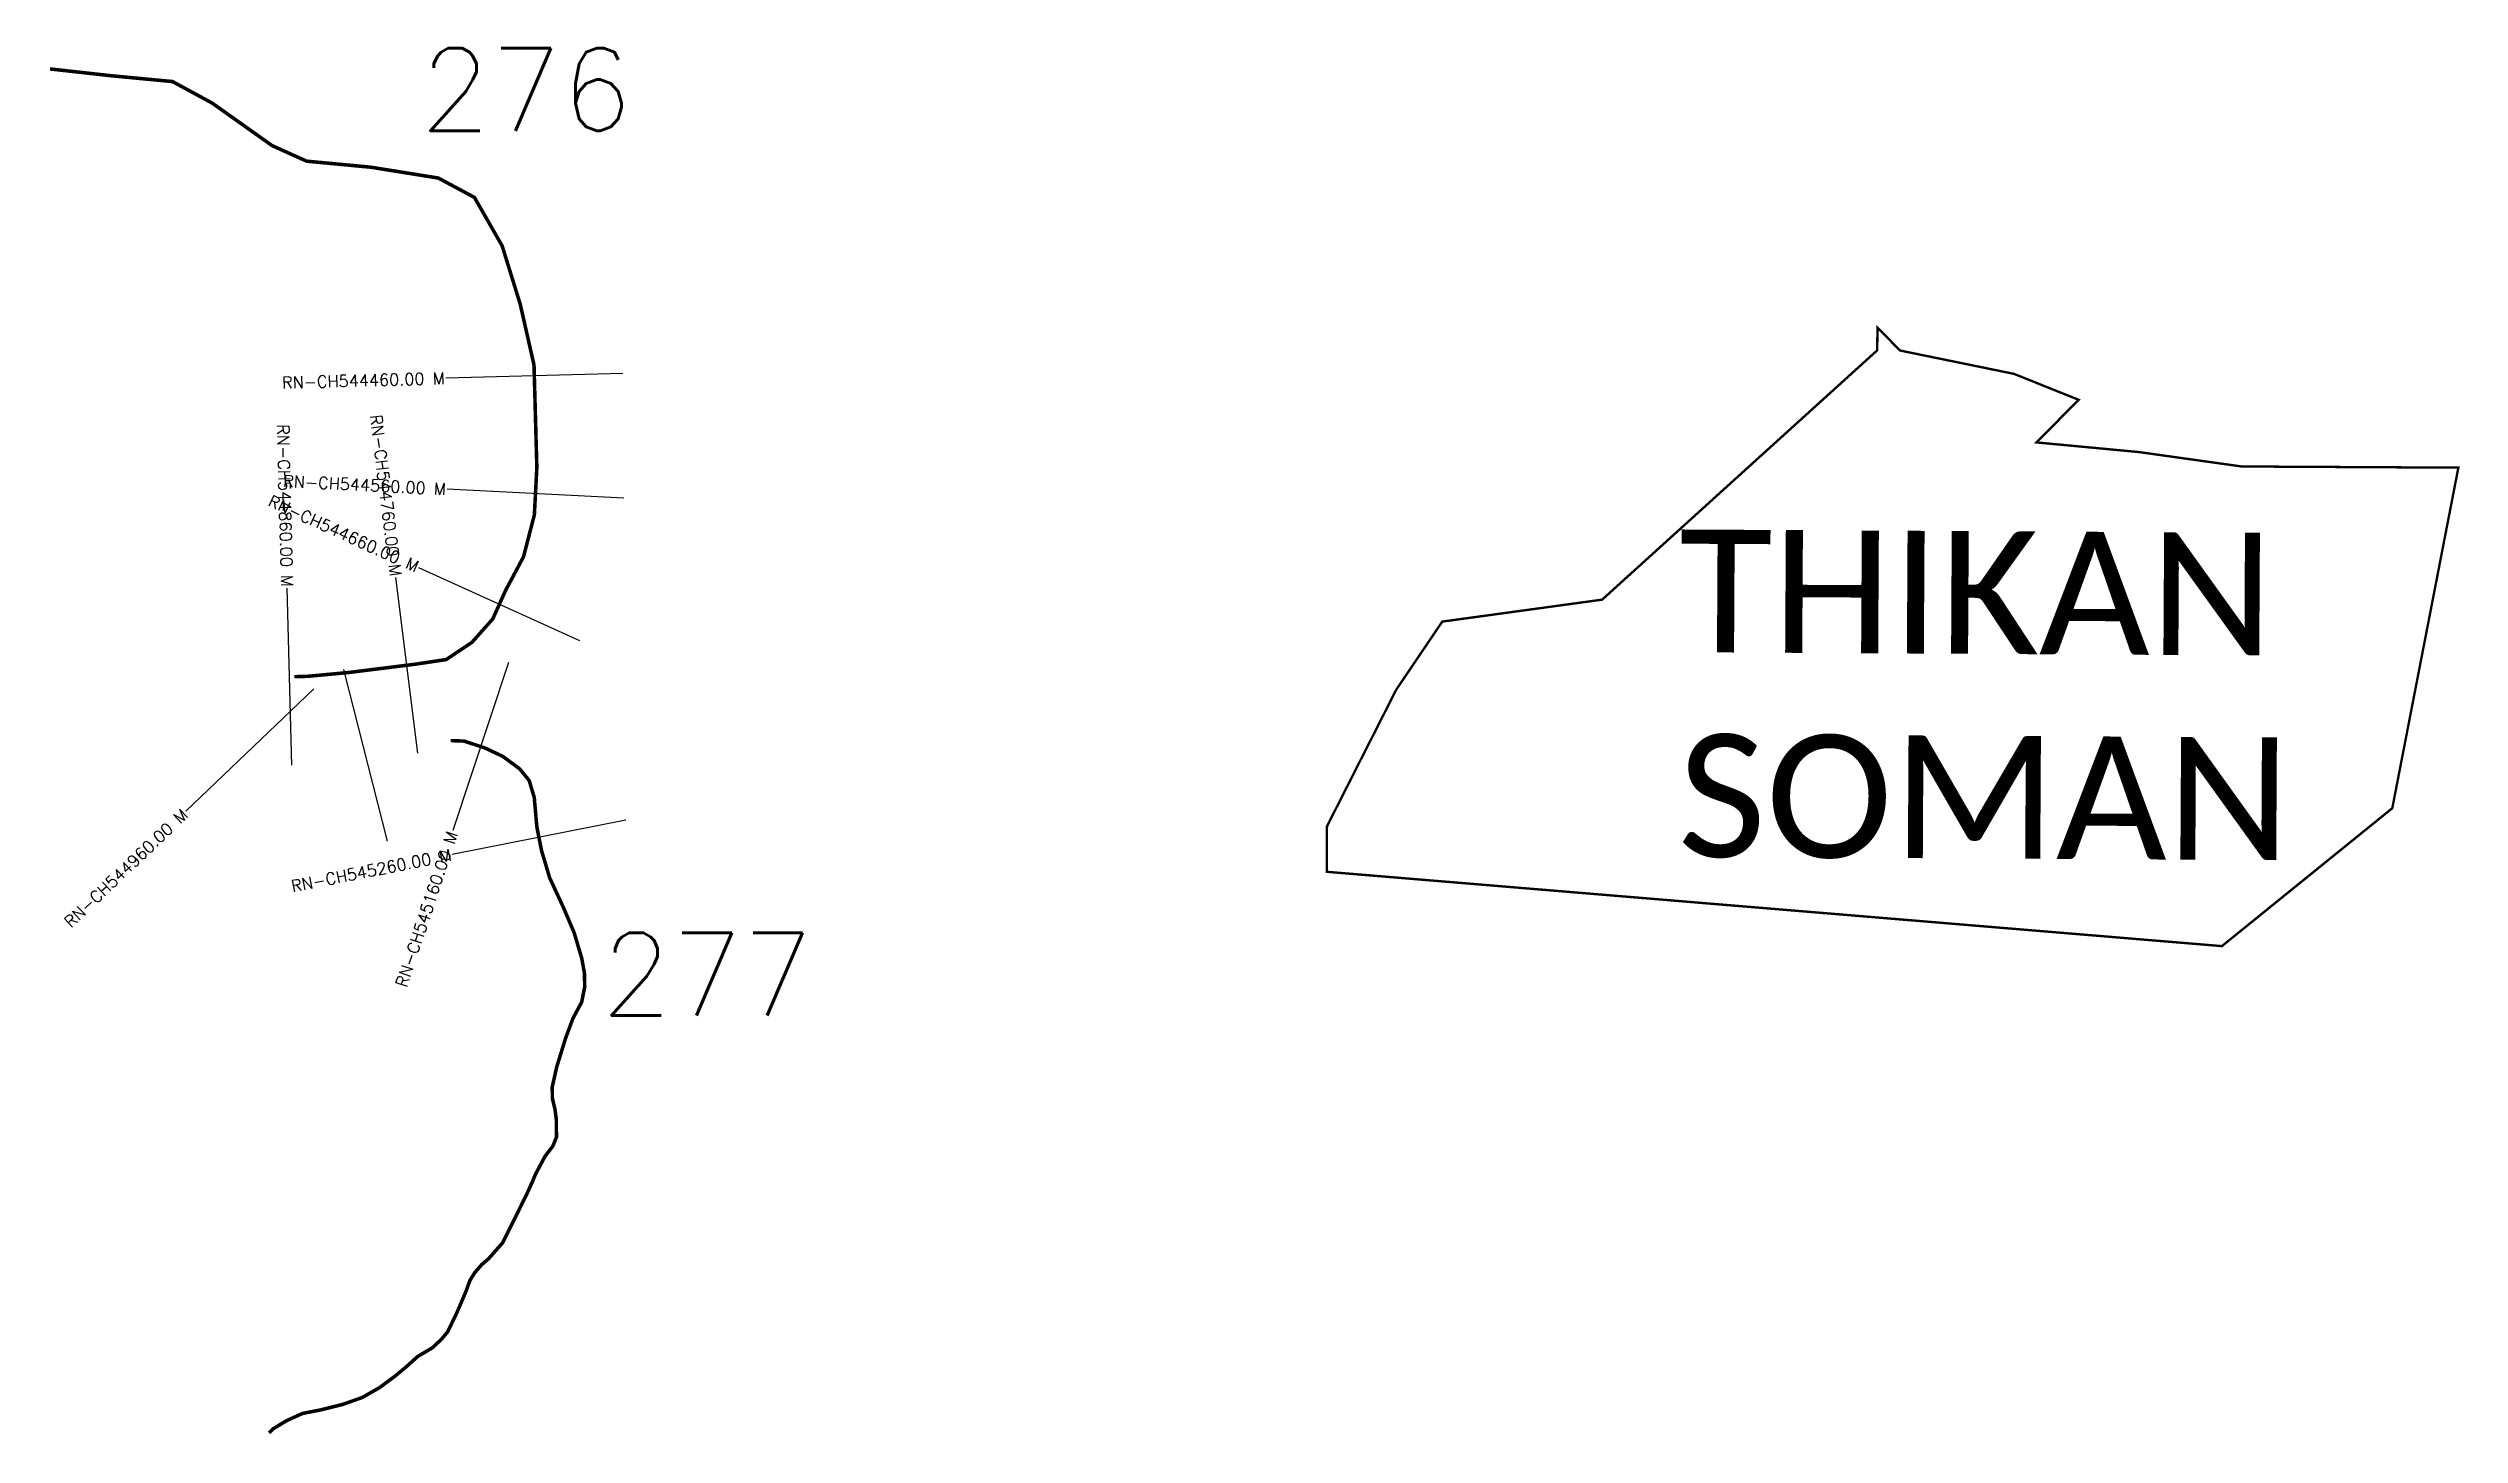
# Model space of a CAD drawing. Header units: metres. Extents: x 317737 to 319781, y 1863374 to 1864549.
import ezdxf
from ezdxf.enums import TextEntityAlignment as Align

# ---------------------------------------------------------------- set-up
doc = ezdxf.new("R2010")
doc.units = ezdxf.units.M
for name, color, linetype in [('CS', 134, 'Continuous'), ('CSMark', 6, 'Continuous'), ('NATURALLY PROTECTED', 3, 'Continuous'), ('VILLAGE NAME', 250, 'Continuous')]:
    doc.layers.add(name, color=color, linetype=linetype)
doc.styles.get("Standard").update_dxf_attribs({"font": 'simplex.shx'})

msp = doc.modelspace()

# ---------------------------------------------------------------- linework, layer by layer
at = {"color": 6, "const_width": 2, "flags": 128}
msp.add_lwpolyline([(319287.2, 1864312.6), (319306.4, 1864293.1), (319403, 1864273.3), (319457.8, 1864251.3), (319422, 1864215.2), (319509, 1864207), (319595.9, 1864194.8), (319779.6, 1864193.8), (319723.6, 1863905.1), (319579.2, 1863788.2), (318820.5, 1863851.2), (318820.7, 1863889.8), (318879.4, 1864005.6), (318918.4, 1864063.3), (319053.9, 1864081.9), (319287.1, 1864293.3), (319287.2, 1864312.6)], dxfattribs=at)
at = {"layer": 'CS'}
for p, q in [((318223.8, 1864273.7), (318073.9, 1864269.6)), ((318224.7, 1864167.9), (318074.9, 1864175.5)), ((318187.5, 1864046.9), (318050.9, 1864108.9)), ((317943.3, 1863941.5), (317939.4, 1864091.5)), ((318050.1, 1863951.9), (318031.6, 1864100.7)), ((318127.1, 1864028.5), (318079.7, 1863886.2)), ((317962, 1864006.3), (317853.5, 1863902.7)), ((317987.1, 1864022.7), (318024, 1863877.3)), ((318226.3, 1863895.1), (318079.2, 1863865.9))]:
    msp.add_line(p, q, dxfattribs=at)
at = {"layer": 'NATURALLY PROTECTED', "const_width": 3, "flags": 128}
for points in [[(317738.4, 1864531.8), (317788.6, 1864526.2), (317842.2, 1864521.1), (317875.9, 1864502.8), (317926.6, 1864466.8), (317955.9, 1864453.6), (318010.3, 1864448.5), (318067.5, 1864439.3), (318098.1, 1864422.9), (318121.6, 1864381.8), (318136.9, 1864332.4), (318148.6, 1864280.8), (318151, 1864193.9), (318148.9, 1864153.8), (318139.7, 1864118.2), (318124.6, 1864089.9), (318113.6, 1864065.5), (318096, 1864045.7), (318074.1, 1864031.1), (318048, 1864027.2), (317992.1, 1864020.2), (317956.6, 1864016.9), (317945.5, 1864016.6)], [(318078, 1863962.4), (318089.4, 1863962), (318107.2, 1863956.1), (318122.2, 1863949), (318136.3, 1863938.6), (318144.5, 1863928.6), (318148.8, 1863914.2), (318151, 1863889.3), (318155, 1863869.1), (318161.9, 1863846), (318173.5, 1863821), (318182.6, 1863799.6), (318189, 1863778.1), (318191.3, 1863765.6), (318191.6, 1863753.7), (318189, 1863740.7), (318181.6, 1863727), (318175.3, 1863709.9), (318167.9, 1863686), (318164, 1863668.6), (318164.2, 1863658.9), (318166.3, 1863650.2), (318167.5, 1863641.3), (318167.6, 1863626.3), (318164.6, 1863618.7), (318158, 1863610.1), (318152.9, 1863600.6), (318149.5, 1863594), (318147.2, 1863588.4), (318142.8, 1863578.7), (318131.2, 1863555.1), (318121.9, 1863536.6), (318110.2, 1863523.3), (318104.5, 1863518.4), (318098.3, 1863511.3), (318094.3, 1863504.8), (318090.9, 1863495.4), (318083.2, 1863477.4), (318075.5, 1863461.4), (318070.6, 1863455.4), (318062.5, 1863447.7), (318050.1, 1863440.4), (318039.8, 1863431.1), (318030.8, 1863423.7), (318017.8, 1863414), (318003.1, 1863405.6), (317986.5, 1863399.7), (317967.6, 1863395), (317952.3, 1863392), (317938.5, 1863385.7), (317927.5, 1863379), (317924, 1863375.5)]]:
    msp.add_lwpolyline(points, dxfattribs=at)

# ---------------------------------------------------------------- texts
at = {"char_height": 70, "attachment_point": 1}
for s, width, insert in [('276', 95.172, (318051.8, 1864549.4)), ('277', 262.566, (318205.3, 1863799.5))]:
    msp.add_mtext_dynamic_manual_height_columns(s, width=width, gutter_width=1, heights=[0], dxfattribs=dict(at, insert=insert))
at = {"layer": 'CSMark'}
for s, rotation, p in [('RN-CH544460.00 M', 1.5492, (318072.9, 1864269.6)), ('RN-CH544860.00 M', 271.4812, (317939.4, 1864092.5)), ('RN-CH544760.00 M', 277.0785, (318031.5, 1864101.7)), ('RN-CH544560.00 M', 357.1042, (318073.9, 1864175.6)), ('RN-CH544660.00 M', 335.5859, (318050, 1864109.3)), ('RN-CH544960.00 M', 43.6503, (317852.7, 1863902)), ('RN-CH545160.00 M', 71.5742, (318079.4, 1863885.2)), ('RN-CH545260.00 M', 11.237, (318078.2, 1863865.7))]:
    msp.add_text(s, height=10, rotation=rotation, dxfattribs=at).set_placement(p, align=Align.MIDDLE_RIGHT)
at = {"layer": 'VILLAGE NAME', "insert": (319119.5, 1864141.4), "char_height": 104.042, "attachment_point": 1, "rotation": 359.6762}
msp.add_mtext_dynamic_manual_height_columns('{\\fCalibri|b0|i0|c0|p34;THIKAN SOMAN}', width=600.586, gutter_width=520.2, heights=[0], dxfattribs=at)

doc.saveas('drawing.dxf')
